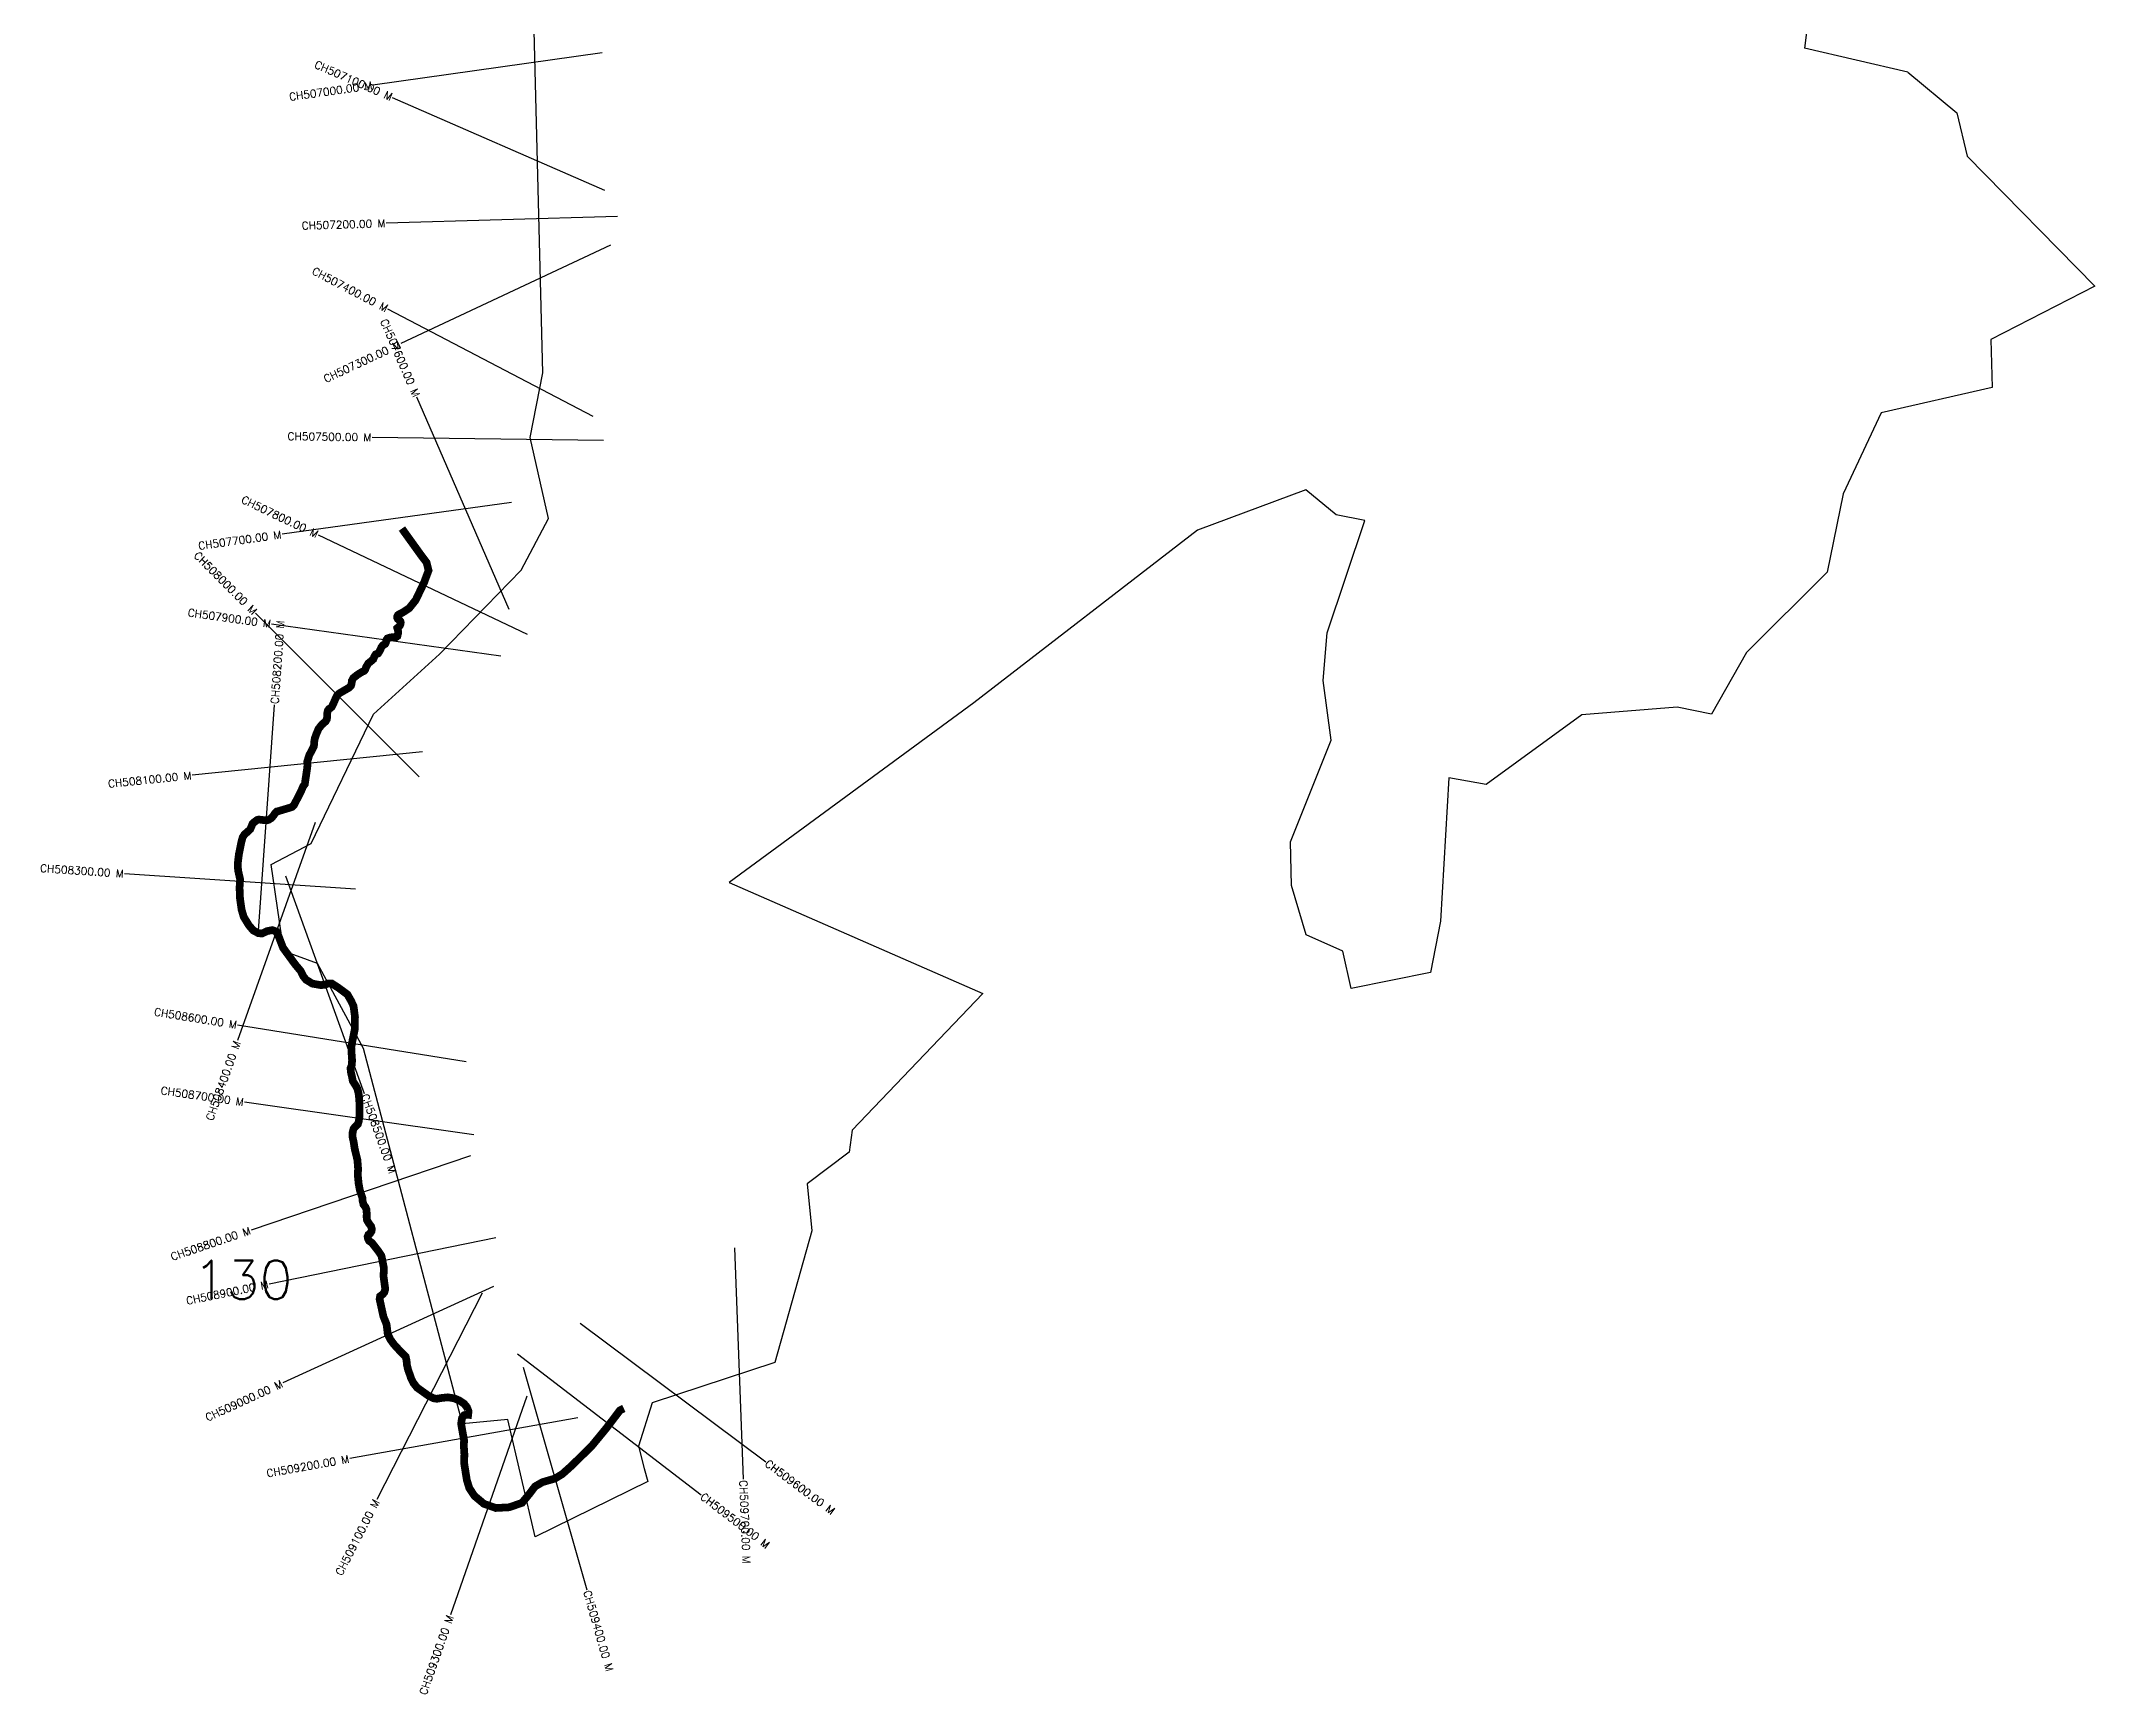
# Model space of a CAD drawing. Header units: metres. Extents: x 314012 to 316673, y 1882339 to 1886008.
# Drawn here: x 314012 to 316673, y 1882339 to 1884481 of the extents above; entities that cross this region are included whole.
import ezdxf
from ezdxf.enums import TextEntityAlignment as Align

# ---------------------------------------------------------------- set-up
doc = ezdxf.new("R2010")
doc.units = ezdxf.units.M
for name, color, linetype in [('CS', 134, 'Continuous'), ('CSMark', 6, 'Continuous'), ('UNPROTECTED', 10, 'Continuous'), ('village', 3, 'Continuous')]:
    doc.layers.add(name, color=color, linetype=linetype)
doc.styles.get("Standard").update_dxf_attribs({"font": 'simplex.shx'})

msp = doc.modelspace()

# ---------------------------------------------------------------- linework, layer by layer
at = {"color": 6, "flags": 128}
msp.add_lwpolyline([(316430.5, 1884440.7), (316296.6, 1884472)], dxfattribs=at)
at = {"layer": 'CS'}
for p, q in [((314739.3, 1884465.7), (314442.2, 1884423.9)), ((314742.5, 1884287.4), (314467.7, 1884407.7)), ((314759.2, 1884253.6), (314459.4, 1884245)), ((314749.8, 1884216.7), (314478.3, 1884089.1)), ((314727.4, 1883994.6), (314461.6, 1884133.6)), ((314618.5, 1883744.5), (314499.3, 1884019.8)), ((314741, 1883963.6), (314441.1, 1883967.6)), ((314621.6, 1883883.3), (314324.5, 1883842)), ((314642.6, 1883712.2), (314371.6, 1883840.9)), ((314502.3, 1883527.5), (314290.3, 1883739.7)), ((314608.1, 1883684.2), (314311, 1883725.6)), ((314293.5, 1883321.9), (314314.8, 1883621.1)), ((314506.6, 1883560), (314208.1, 1883529.7)), ((314367.4, 1883468.6), (314266.8, 1883185.9)), ((314419.7, 1883382.2), (314120.4, 1883402.2)), ((314329, 1883399.4), (314431, 1883117.3)), ((314563.2, 1883158.3), (314267, 1883206.1)), ((314572.9, 1883063.7), (314275.9, 1883106)), ((314568.5, 1883036.7), (314284.4, 1882940.5)), ((314601.6, 1882930.4), (314307.7, 1882870.4)), ((314910.4, 1882917.3), (314922, 1882617.5)), ((314598.2, 1882867.5), (314325.5, 1882742.4)), ((314583.8, 1882858.6), (314447.4, 1882591.4)), ((314710.6, 1882819.7), (314951.1, 1882640.3)), ((314629.4, 1882780), (314867.5, 1882597.5)), ((314636.9, 1882762.7), (314719.3, 1882474.2)), ((314641.5, 1882725.2), (314542.7, 1882441.9)), ((314707.5, 1882697.1), (314412.2, 1882644.3))]:
    msp.add_line(p, q, dxfattribs=at)
at = {"layer": 'UNPROTECTED', "const_width": 10, "flags": 128}
msp.add_lwpolyline([(314479.8, 1883849.4), (314481.7, 1883846.7), (314497.1, 1883825.3), (314504, 1883815.7), (314511.7, 1883805.5), (314514.3, 1883795.1), (314508.5, 1883779.5), (314497.7, 1883756.8), (314489.3, 1883746.3), (314481.5, 1883741.1), (314476.1, 1883738.3), (314474.6, 1883737.2), (314473.8, 1883735.6), (314473.7, 1883733.6), (314474.4, 1883732.2), (314476.6, 1883730.7), (314477.8, 1883729.4), (314478.2, 1883727.7), (314478, 1883725.7), (314477, 1883723.5), (314475.3, 1883721.4), (314474.3, 1883720.9), (314473.8, 1883720.4), (314473.9, 1883719.9), (314474.4, 1883718.3), (314475, 1883715.6), (314474.9, 1883713.7), (314474.4, 1883712.2), (314473.9, 1883710), (314472.1, 1883708.7), (314469, 1883708.6), (314465.2, 1883708.4), (314464.4, 1883708.2), (314462.9, 1883707.6), (314461, 1883707), (314459.6, 1883705), (314459.1, 1883701.8), (314458, 1883699.8), (314455.3, 1883698.3), (314453.4, 1883696), (314451.3, 1883691.3), (314449, 1883687.6), (314445.8, 1883686.4), (314444.4, 1883684.3), (314442.7, 1883680.1), (314439.2, 1883677.1), (314436.4, 1883674.9), (314433.5, 1883670.1), (314432.2, 1883666.6), (314430.9, 1883664.9), (314428.1, 1883663.7), (314422.2, 1883660), (314416.9, 1883655.8), (314414.9, 1883652.1), (314414.6, 1883648.1), (314413.6, 1883645.4), (314411, 1883643), (314405.4, 1883639.8), (314401.4, 1883637.5), (314398, 1883635.4), (314395.7, 1883633), (314393.1, 1883627.5), (314390.8, 1883622.1), (314389, 1883618.4), (314386.8, 1883616.6), (314385.4, 1883615.7), (314383.9, 1883613.7), (314383, 1883610), (314382.7, 1883602.6), (314381, 1883599.6), (314376.2, 1883595.5), (314371.7, 1883589.8), (314368.8, 1883582.7), (314367, 1883577.7), (314366.3, 1883573.8), (314365.8, 1883567.4), (314363.3, 1883562.4), (314359.8, 1883555.8), (314358.1, 1883550.4), (314357.1, 1883547.2), (314357.5, 1883543.3), (314357, 1883538.5), (314356.3, 1883533.7), (314355.6, 1883529), (314354.6, 1883522.5), (314354.1, 1883518.4), (314351.9, 1883515.4), (314349.5, 1883509.9), (314346.1, 1883502.9), (314341.9, 1883494.9), (314339.9, 1883490.9), (314337.4, 1883488.6), (314332.6, 1883487.1), (314320, 1883483.3), (314317.6, 1883482.8), (314315.6, 1883480.7), (314313.3, 1883477.3), (314310.8, 1883474.3), (314307.3, 1883472.1), (314305.1, 1883471.4), (314300.3, 1883471.7), (314294.4, 1883472.4), (314292.2, 1883471.8), (314288.9, 1883469.3), (314286.2, 1883466.7), (314284.8, 1883463.1), (314283.2, 1883459.6), (314279.8, 1883456.4), (314275.9, 1883453.1), (314273.5, 1883449.3), (314271.8, 1883443.1), (314268.7, 1883427.8), (314267.1, 1883414.8), (314267.6, 1883406.5), (314270.2, 1883394.9), (314269.5, 1883384), (314270.1, 1883369.7), (314272.1, 1883355.7), (314274.9, 1883346.2), (314281.6, 1883335.3), (314287.3, 1883328.6), (314294, 1883325.1), (314298.6, 1883324.7), (314305, 1883327.7), (314311.9, 1883329.1), (314317.2, 1883327.2), (314320.2, 1883320.8), (314325.8, 1883306.2), (314341.8, 1883284.3), (314348.8, 1883276), (314352.2, 1883269.1), (314355.6, 1883264.8), (314363.9, 1883259.7), (314374.4, 1883257.9), (314379.2, 1883258.1), (314384.5, 1883260), (314388.8, 1883260), (314397.5, 1883254.4), (314409.2, 1883245.7), (314413.8, 1883237.7), (314417.1, 1883230.8), (314419, 1883216.4), (314418.7, 1883200.4), (314415.6, 1883185.2), (314414.2, 1883176.9), (314414.7, 1883167.9), (314415.2, 1883161), (314415, 1883154.7), (314413.3, 1883150.3), (314413.6, 1883145.5), (314415.1, 1883139.2), (314416.1, 1883133.7), (314418.3, 1883130.1), (314420.1, 1883127.5), (314422.4, 1883123), (314424, 1883115.4), (314424.7, 1883106), (314424.7, 1883099), (314425, 1883089.5), (314423.9, 1883081.2), (314422.7, 1883077.5), (314419.1, 1883074.2), (314417.1, 1883071.6), (314416, 1883067.2), (314415.8, 1883061.2), (314417.3, 1883054.3), (314418.7, 1883045.4), (314422.2, 1883031), (314423, 1883020), (314422.7, 1883011.2), (314423.7, 1883000.8), (314425.4, 1882991.6), (314428.7, 1882981.9), (314428.9, 1882978.2), (314430, 1882973.5), (314432.6, 1882970.2), (314433.9, 1882967), (314434.2, 1882961.9), (314434.1, 1882956.9), (314434.6, 1882953.1), (314436.9, 1882949.3), (314439.8, 1882945.4), (314440.8, 1882941.9), (314440.4, 1882938.9), (314438.6, 1882936), (314436.4, 1882934.5), (314435.4, 1882931.9), (314435.8, 1882929.2), (314437.2, 1882926.5), (314440.9, 1882923.9), (314443.9, 1882920.1), (314449.4, 1882913), (314453.2, 1882907.3), (314454.7, 1882900.2), (314456.4, 1882891.4), (314456, 1882880.3), (314458.2, 1882863.9), (314456.9, 1882859.5), (314454.8, 1882857.1), (314451.5, 1882854.6), (314450.9, 1882850.7), (314452.4, 1882844), (314455.8, 1882828.4), (314459.9, 1882818.4), (314461.4, 1882805.9), (314464.6, 1882799), (314469.2, 1882792.6), (314477.8, 1882783.2), (314484.7, 1882776.3), (314485.8, 1882771.3), (314486.3, 1882765.7), (314487.8, 1882759.3), (314489.8, 1882753.9), (314491.6, 1882748.4), (314494.6, 1882742.4), (314499.4, 1882736.3), (314513.9, 1882725.9), (314520.8, 1882722.4), (314525.1, 1882721.8), (314530.8, 1882722.8), (314539.1, 1882723.7), (314547.2, 1882722.5), (314554.2, 1882719.6), (314560.3, 1882715.4), (314563.9, 1882711.1), (314566.1, 1882705.5), (314565.6, 1882701), (314563.3, 1882701.2), (314560.4, 1882700.5), (314557.6, 1882696.8), (314556.5, 1882689.3), (314558.8, 1882676.2), (314560.3, 1882668), (314560, 1882660.5), (314560.7, 1882650), (314560.4, 1882638.4), (314563.9, 1882616.3), (314567.1, 1882606), (314573.7, 1882596), (314586, 1882585.7), (314601.4, 1882580.3), (314618.8, 1882581.2), (314635.4, 1882587), (314644.7, 1882598.3), (314652.3, 1882608.3), (314661.9, 1882613.8), (314678.2, 1882618.5), (314687.7, 1882624.4), (314700.2, 1882635.6), (314715.9, 1882651.1), (314725.1, 1882660), (314744.1, 1882683.1), (314752.7, 1882694.3), (314762.1, 1882706.8), (314767.2, 1882709.3)], dxfattribs=at)
at = {"layer": 'village', "color": 6}
for points in [[(316314.6, 1884613.6, 0), (316296.6, 1884472, 0)], [(316672.7, 1884163.6, 0), (316537.7, 1884094.5, 0), (316539.4, 1884032.4, 0), (316395.7, 1883999.5, 0), (316346.4, 1883894.4, 0), (316325.9, 1883793.1, 0), (316221.4, 1883689, 0), (316176, 1883608.7, 0), (316131.6, 1883617.8, 0), (316007.9, 1883608.1, 0), (315884.1, 1883517.8, 0), (315835.7, 1883526.2, 0), (315825.2, 1883340.9, 0), (315812, 1883274.1, 0), (315709.5, 1883253.5, 0), (315698.5, 1883301.7, 0), (315650.9, 1883322.8, 0), (315631.9, 1883386.7, 0), (315630.9, 1883443.4, 0), (315683.2, 1883575.3, 0), (315673, 1883652.7, 0), (315678.2, 1883714.4, 0), (315727, 1883859.7, 0), (315689.9, 1883867.4, 0), (315650.5, 1883899.7, 0), (315510.1, 1883847.4, 0), (315220.4, 1883623.5, 0), (314903.8, 1883390.8, 0), (315232.3, 1883246.8, 0), (315062.9, 1883069.9, 0), (315059.1, 1883041.3, 0), (315004.7, 1883000.3, 0), (315010.8, 1882939.4, 0), (314962.7, 1882768.8, 0), (314804, 1882716.7, 0), (314786.1, 1882660.6, 0), (314793.7, 1882631.6, 0), (314798.2, 1882614.7, 0), (314652.4, 1882542.9, 0), (314616.8, 1882695.1, 0), (314558.1, 1882689.5, 0), (314430, 1883175.6, 0), (314370.5, 1883285.9, 0), (314326.7, 1883301.7, 0), (314310.4, 1883414.1, 0), (314362.4, 1883441.2, 0), (314442.9, 1883608.8, 0), (314528.3, 1883686.6, 0), (314634.1, 1883795.7, 0), (314669.8, 1883862.3, 0), (314645.8, 1883967.5, 0), (314662.5, 1884051.1, 0), (314651, 1884494.3, 0)], [(316430.5, 1884440.7, 0), (316493.7, 1884387.9, 0), (316507.2, 1884331.8, 0), (316672.7, 1884163.6, 0)]]:
    msp.add_polyline3d(points, dxfattribs=at)

# ---------------------------------------------------------------- texts
at = {"insert": (314209.5, 1882901.1), "char_height": 50, "attachment_point": 1}
msp.add_mtext_dynamic_manual_height_columns('130', width=70.183, gutter_width=1, heights=[0], dxfattribs=at)
at = {"layer": 'CSMark'}
for s, rotation, p in [('CH507100.00 M', 336.3558, (314466.8, 1884408.1)), ('CH507000.00 M', 8.0039, (314441.2, 1884423.8)), ('CH507200.00 M', 1.6442, (314458.4, 1884245)), ('CH507400.00 M', 332.3998, (314460.7, 1884134)), ('CH507600.00 M', 293.3934, (314499, 1884020.7)), ('CH507300.00 M', 25.1703, (314477.4, 1884088.7)), ('CH507500.00 M', 359.2376, (314440.1, 1883967.6)), ('CH507800.00 M', 334.5924, (314370.7, 1883841.4)), ('CH507700.00 M', 7.9154, (314323.5, 1883841.8)), ('CH508000.00 M', 314.9832, (314289.6, 1883740.4)), ('CH507900.00 M', 352.0617, (314310, 1883725.8)), ('CH508100.00 M', 5.794, (314207.1, 1883529.6)), ('CH508300.00 M', 356.1882, (314119.4, 1883402.2)), ('CH508600.00 M', 350.8325, (314266, 1883206.3)), ('CH508400.00 M', 70.4217, (314266.5, 1883185)), ('CH508700.00 M', 351.884, (314274.9, 1883106.2)), ('CH508800.00 M', 18.706, (314283.4, 1882940.2)), ('CH508900.00 M', 11.5442, (314306.7, 1882870.2)), ('CH509000.00 M', 24.6395, (314324.6, 1882742)), ('CH509200.00 M', 10.1337, (314411.2, 1882644.1)), ('CH509100.00 M', 62.966, (314446.9, 1882590.5)), ('CH509300.00 M', 70.7722, (314542.4, 1882441))]:
    msp.add_text(s, height=10, rotation=rotation, dxfattribs=at).set_placement(p, align=Align.MIDDLE_RIGHT)
for s, rotation, p in [('CH508200.00 M', 85.9198, (314314.9, 1883622.1)), ('CH508500.00 M', 289.8889, (314431.4, 1883116.4)), ('CH509600.00 M', 323.2786, (314951.9, 1882639.7)), ('CH509500.00 M', 322.5214, (314868.3, 1882596.9)), ('CH509700.00 M', 272.2149, (314922, 1882616.5)), ('CH509400.00 M', 285.9357, (314719.5, 1882473.3))]:
    msp.add_text(s, height=10, rotation=rotation, dxfattribs=at).set_placement(p, align=Align.MIDDLE_LEFT)

doc.saveas('drawing.dxf')
